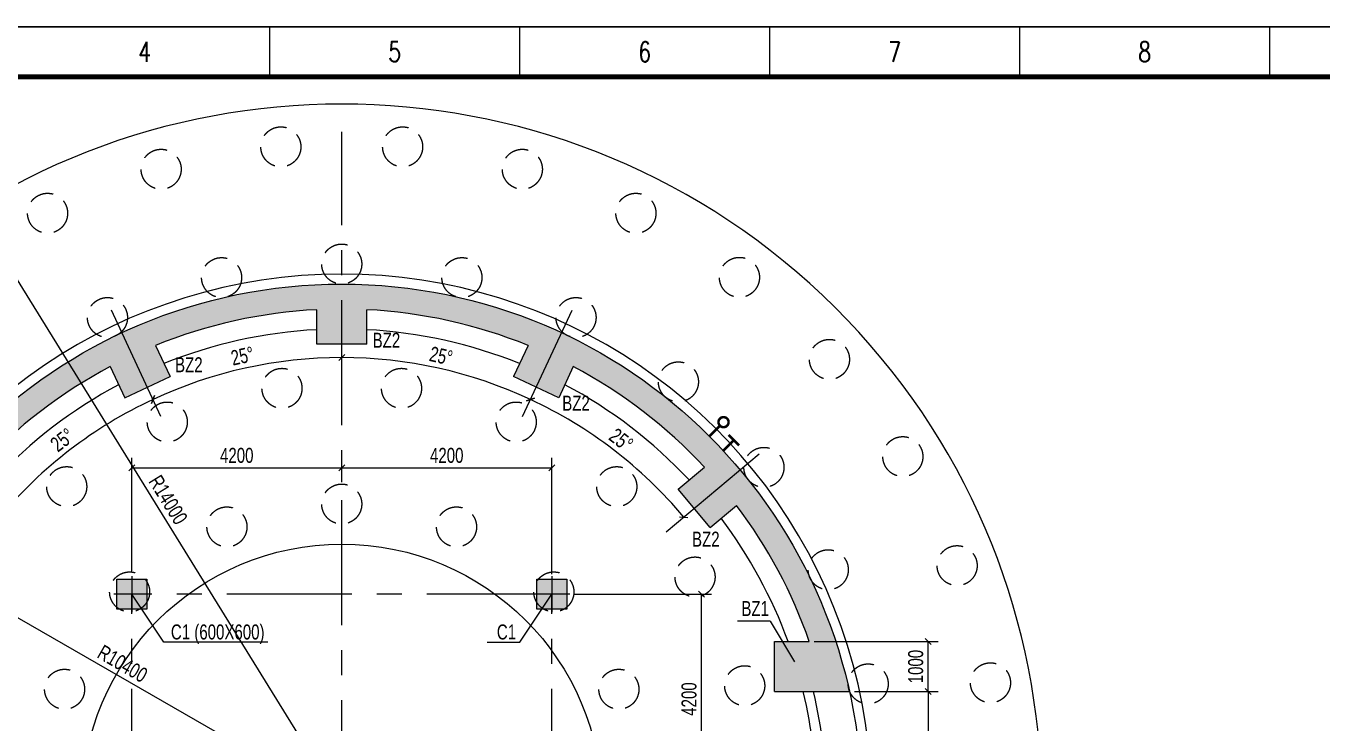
# Model space of a CAD drawing. Extents: x -84745 to 85, y -317996 to 13282.
# Drawn here: x -67554 to -41629, y -662 to 13282 of the extents above; entities that cross this region are included whole.
import ezdxf
from ezdxf.enums import TextEntityAlignment as Align

# ---------------------------------------------------------------- set-up
doc = ezdxf.new("R2010")
doc.units = 0
doc.header["$LTSCALE"] = 2000
doc.header["$MEASUREMENT"] = 0
doc.linetypes.add('CENTER', pattern=[2, 1.25, -0.25, 0.25, -0.25])
doc.linetypes.add('HIDDEN', pattern=[0.375, 0.25, -0.125])
doc.layers.get('0').update_dxf_attribs({"linetype": 'CONTINUOUS'})
doc.layers.get('DEFPOINTS').update_dxf_attribs({"linetype": 'CONTINUOUS'})
doc.layers.add('S_01_OUTL', color=3, linetype='CONTINUOUS', lineweight=0)
doc.layers.add('S_04_TEXT', color=2, linetype='CONTINUOUS', lineweight=0)
for name, color, linetype in [('S_02_AXIS', 151, 'CENTER'), ('S_03_HIDD', 4, 'HIDDEN'), ('S_05_DIMS', 7, 'CONTINUOUS'), ('S_06', 1, 'CONTINUOUS'), ('S_07_LSHOW', 6, 'CONTINUOUS'), ('S_08_HATCH', 9, 'CONTINUOUS'), ('TK', 1, 'CONTINUOUS')]:
    doc.layers.add(name, color=color, linetype=linetype)
doc.styles.add('FS', font='kstxt.shx', dxfattribs={"width": 0.75, "bigfont": 'kshz.shx'})
doc.styles.add('KS', font='kstxt.shx', dxfattribs={"width": 0.75, "bigfont": 'kshz.shx'})
doc.styles.add('TK-HZ', font='txt.shx', dxfattribs={"width": 0.8, "bigfont": 'hztxt.shx'})
doc.dimstyles.new('KSDIM1', dxfattribs={"dimtxt": 300, "dimasz": 120, "dimexe": 200, "dimexo": 100, "dimgap": 100, "dimtad": 1, "dimdec": 0, "dimzin": 14, "dimdsep": 46, "dimtxsty": 'KS', "dimblk1": 'OBLIQUE', "dimblk2": 'OBLIQUE', "dimsah": 1, "dimcen": -900, "dimclrd": 7, "dimclre": 7, "dimclrt": 2, "dimazin": 3, "dimtfac": 1, "dimtdec": 0, "dimtix": 1, "dimtmove": 2, "dimatfit": 2, "dimfxl": 1, "dimtolj": 1, "dimtzin": 14, "dimlwd": -3, "dimarcsym": 0})

# ---------------------------------------------------------------- blocks, each defined once
blk = doc.blocks.new('A1-1')
at = {"layer": 'TK', "color": 7}
for p, q in [((22050, 58400), (22050, 59400)), ((27050, 58400), (27050, 59400)), ((32050, 58400), (32050, 59400)), ((37050, 58400), (37050, 59400)), ((42050, 58400), (42050, 59400))]:
    blk.add_line(p, q, dxfattribs=at)
for points, const_width in [([(0, 0), (84100, 0), (84100, 59400), (0, 59400)], 35), ([(2500, 1000), (83100, 1000), (83100, 58400), (2500, 58400)], 100)]:
    blk.add_lwpolyline(points, close=True, dxfattribs=dict(at, const_width=const_width))
at = {"layer": 'TK', "color": 7, "style": 'TK-HZ', "width": 0.75}
for s, p in [('4', (19550, 58900)), ('5', (24550, 58900)), ('6', (29550, 58900)), ('7', (34550, 58900)), ('8', (39550, 58900))]:
    blk.add_text(s, height=400, dxfattribs=at).set_placement(p, align=Align.MIDDLE_CENTER)
blk = doc.blocks.new('jxZ_W600XH600')
at = {"layer": 'S_07_LSHOW'}
blk.add_hatch(color=256, dxfattribs=at).paths.add_polyline_path([(-294, 294), (294, 294), (294, -294), (-294, -294)])
at = {"layer": 'S_01_OUTL'}
blk.add_lwpolyline([(-300, 300), (300, 300), (300, -300), (-300, -300), (-300, 300)], dxfattribs=at)
at = {"layer": 'S_02_AXIS'}
for p, q in [((0, 360), (0, -360)), ((360, 0), (-360, 0))]:
    blk.add_line(p, q, dxfattribs=at)
blk = doc.blocks.new('_OBLIQUE')
at = {"color": 1}
blk.add_line((-0.5, -0.5), (0.5, 0.5), dxfattribs=at)
blk = doc.blocks.new('*D86')
at = {"layer": 'DEFPOINTS', "color": 0, "transparency": 16777216}
for p in [(-61237, 4441), (-61237, 4055), (-65437, 2279)]:
    blk.add_point(p, dxfattribs=at)
at = {"layer": 'S_05_DIMS', "color": 7, "lineweight": -2, "transparency": 16777216}
for p, q in [((-65437, 2379), (-65437, 4641)), ((-61237, 4155), (-61237, 4641))]:
    blk.add_line(p, q, dxfattribs=at)
at = {"layer": 'S_05_DIMS', "color": 7, "lineweight": -3, "transparency": 16777216}
blk.add_line((-65437, 4441), (-61237, 4441), dxfattribs=at)
at = {"layer": 'S_05_DIMS', "color": 7, "linetype": 'ByBlock', "lineweight": -3, "transparency": 16777216, "xscale": 120, "yscale": 120, "zscale": 120, "rotation": 180}
blk.add_blockref('_OBLIQUE', (-65437, 4441), dxfattribs=at)
at = {"layer": 'S_05_DIMS', "color": 7, "linetype": 'ByBlock', "lineweight": -3, "transparency": 16777216, "xscale": 120, "yscale": 120, "zscale": 120}
blk.add_blockref('_OBLIQUE', (-61237, 4441), dxfattribs=at)
at = {"layer": 'S_05_DIMS', "color": 2, "transparency": 16777216, "insert": (-63337, 4691), "char_height": 300, "attachment_point": 5, "style": 'KS'}
blk.add_mtext('\\A1;4200', dxfattribs=at)
blk = doc.blocks.new('*D87')
at = {"layer": 'DEFPOINTS', "color": 0, "transparency": 16777216}
for p in [(-57037, 4441), (-61237, 4055), (-57037, 2219)]:
    blk.add_point(p, dxfattribs=at)
at = {"layer": 'S_05_DIMS', "color": 7, "lineweight": -2, "transparency": 16777216}
for p, q in [((-61237, 4155), (-61237, 4641)), ((-57037, 2319), (-57037, 4641))]:
    blk.add_line(p, q, dxfattribs=at)
at = {"layer": 'S_05_DIMS', "color": 7, "lineweight": -3, "transparency": 16777216}
blk.add_line((-61237, 4441), (-57037, 4441), dxfattribs=at)
at = {"layer": 'S_05_DIMS', "color": 7, "linetype": 'ByBlock', "lineweight": -3, "transparency": 16777216, "xscale": 120, "yscale": 120, "zscale": 120, "rotation": 180}
blk.add_blockref('_OBLIQUE', (-61237, 4441), dxfattribs=at)
at = {"layer": 'S_05_DIMS', "color": 7, "linetype": 'ByBlock', "lineweight": -3, "transparency": 16777216, "xscale": 120, "yscale": 120, "zscale": 120}
blk.add_blockref('_OBLIQUE', (-57037, 4441), dxfattribs=at)
at = {"layer": 'S_05_DIMS', "color": 2, "transparency": 16777216, "insert": (-59137, 4691), "char_height": 300, "attachment_point": 5, "style": 'KS'}
blk.add_mtext('\\A1;4200', dxfattribs=at)
blk = doc.blocks.new('*D89')
at = {"layer": 'DEFPOINTS', "color": 0, "transparency": 16777216}
for p in [(-56677, 1919), (-54040, 1919), (-54497, -2281)]:
    blk.add_point(p, dxfattribs=at)
at = {"layer": 'S_05_DIMS', "color": 7, "lineweight": -2, "transparency": 16777216}
for p, q in [((-56577, 1919), (-53840, 1919)), ((-54397, -2281), (-53840, -2281))]:
    blk.add_line(p, q, dxfattribs=at)
at = {"layer": 'S_05_DIMS', "color": 7, "lineweight": -3, "transparency": 16777216}
blk.add_line((-54040, -2281), (-54040, 1919), dxfattribs=at)
at = {"layer": 'S_05_DIMS', "color": 7, "linetype": 'ByBlock', "lineweight": -3, "transparency": 16777216, "xscale": 120, "yscale": 120, "zscale": 120}
for p, rotation in [((-54040, 1919), 90), ((-54040, -2281), 270)]:
    blk.add_blockref('_OBLIQUE', p, dxfattribs=dict(at, rotation=rotation))
at = {"layer": 'S_05_DIMS', "color": 2, "transparency": 16777216, "insert": (-54290, -181), "char_height": 300, "attachment_point": 5, "rotation": 90, "style": 'KS'}
blk.add_mtext('\\A1;4200', dxfattribs=at)
blk = doc.blocks.new('*D92')
at = {"layer": 'DEFPOINTS', "color": 0, "transparency": 16777216}
for p in [(-51083, -31), (-49762, -2281), (-49507, -2281)]:
    blk.add_point(p, dxfattribs=at)
at = {"layer": 'S_05_DIMS', "color": 7, "lineweight": -2, "transparency": 16777216}
for p, q in [((-50983, -31), (-49307, -31)), ((-49662, -2281), (-49307, -2281))]:
    blk.add_line(p, q, dxfattribs=at)
at = {"layer": 'S_05_DIMS', "color": 7, "lineweight": -3, "transparency": 16777216}
blk.add_line((-49507, -31), (-49507, -2281), dxfattribs=at)
at = {"layer": 'S_05_DIMS', "color": 7, "linetype": 'ByBlock', "lineweight": -3, "transparency": 16777216, "xscale": 120, "yscale": 120, "zscale": 120}
for p, rotation in [((-49507, -31), 90), ((-49507, -2281), 270)]:
    blk.add_blockref('_OBLIQUE', p, dxfattribs=dict(at, rotation=rotation))
at = {"layer": 'S_05_DIMS', "color": 2, "transparency": 16777216, "insert": (-49757, -1156), "char_height": 300, "attachment_point": 5, "rotation": 90, "style": 'KS'}
blk.add_mtext('\\A1;2250', dxfattribs=at)
blk = doc.blocks.new('*D98')
at = {"layer": 'DEFPOINTS', "color": 0, "transparency": 16777216}
for p in [(-56631, 7598), (-57621, 5473), (-52887, 4725), (-55301, 4389), (-54746, 3165)]:
    blk.add_point(p, dxfattribs=at)
at = {"layer": 'S_05_DIMS', "color": 7, "lineweight": -3, "transparency": 16777216}
blk.add_arc((-61237, -2281), 8929, 40, 65, dxfattribs=at)
at = {"layer": 'S_05_DIMS', "color": 7, "linetype": 'ByBlock', "lineweight": -3, "transparency": 16777216, "xscale": 120, "yscale": 120, "zscale": 120}
for p, rotation in [((-57464, 5811), 154.9999999996671), ((-54397, 3458), 309.9999999997314)]:
    blk.add_blockref('_OBLIQUE', p, dxfattribs=dict(at, rotation=rotation))
at = {"layer": 'S_05_DIMS', "color": 2, "transparency": 16777216, "insert": (-55649, 5001), "char_height": 300, "attachment_point": 5, "rotation": 322.5, "style": 'KS'}
blk.add_mtext('\\A1;25%%d', dxfattribs=at)
blk = doc.blocks.new('*D99')
at = {"layer": 'DEFPOINTS', "color": 0, "transparency": 16777216}
for p in [(-61237, 9792), (-56631, 7598), (-58676, 6272), (-61237, 6192), (-57621, 5473)]:
    blk.add_point(p, dxfattribs=at)
at = {"layer": 'S_05_DIMS', "color": 7, "lineweight": -3, "transparency": 16777216}
blk.add_arc((-61237, -2281), 8929, 65, 90, dxfattribs=at)
at = {"layer": 'S_05_DIMS', "color": 7, "linetype": 'ByBlock', "lineweight": -3, "transparency": 16777216, "xscale": 120, "yscale": 120, "zscale": 120}
for p, rotation in [((-61237, 6648), 179.9999999996033), ((-57464, 5811), 334.9999999996676)]:
    blk.add_blockref('_OBLIQUE', p, dxfattribs=dict(at, rotation=rotation))
at = {"layer": 'S_05_DIMS', "color": 2, "transparency": 16777216, "insert": (-59250, 6680), "char_height": 300, "attachment_point": 5, "rotation": 347.5, "style": 'KS'}
blk.add_mtext('\\A1;25%%d', dxfattribs=at)
blk = doc.blocks.new('*D100')
at = {"layer": 'DEFPOINTS', "color": 0, "transparency": 16777216}
for p in [(-65844, 7598), (-64853, 5473), (-66143, 5179), (-69587, 4725), (-67728, 3165)]:
    blk.add_point(p, dxfattribs=at)
at = {"layer": 'S_05_DIMS', "color": 7, "lineweight": -3, "transparency": 16777216}
blk.add_arc((-61237, -2281), 8929, 115, 140, dxfattribs=at)
at = {"layer": 'S_05_DIMS', "color": 7, "linetype": 'ByBlock', "lineweight": -3, "transparency": 16777216, "xscale": 120, "yscale": 120, "zscale": 120}
for p, rotation in [((-65010, 5811), 25.00000000033309), ((-68077, 3458), 230.0000000002686)]:
    blk.add_blockref('_OBLIQUE', p, dxfattribs=dict(at, rotation=rotation))
at = {"layer": 'S_05_DIMS', "color": 2, "transparency": 16777216, "insert": (-66825, 5001), "char_height": 300, "attachment_point": 5, "rotation": 37.5, "style": 'KS'}
blk.add_mtext('\\A1;25%%d', dxfattribs=at)
blk = doc.blocks.new('*D101')
at = {"layer": 'DEFPOINTS', "color": 0, "transparency": 16777216}
for p in [(-61237, 9792), (-65844, 7598), (-62531, 6553), (-61237, 6192), (-64853, 5473)]:
    blk.add_point(p, dxfattribs=at)
at = {"layer": 'S_05_DIMS', "color": 7, "lineweight": -3, "transparency": 16777216}
blk.add_arc((-61237, -2281), 8929, 90, 115, dxfattribs=at)
at = {"layer": 'S_05_DIMS', "color": 7, "linetype": 'ByBlock', "lineweight": -3, "transparency": 16777216, "xscale": 120, "yscale": 120, "zscale": 120}
for p, rotation in [((-61237, 6648), 3.967172731232882e-10), ((-65010, 5811), 205.0000000003326)]:
    blk.add_blockref('_OBLIQUE', p, dxfattribs=dict(at, rotation=rotation))
at = {"layer": 'S_05_DIMS', "color": 2, "transparency": 16777216, "insert": (-63224, 6680), "char_height": 300, "attachment_point": 5, "rotation": 12.5, "style": 'KS'}
blk.add_mtext('\\A1;25%%d', dxfattribs=at)
blk = doc.blocks.new('*D104')
at = {"layer": 'DEFPOINTS', "color": 0, "transparency": 16777216}
for p in [(-51886, 969), (-49507, 969), (-51083, -31)]:
    blk.add_point(p, dxfattribs=at)
at = {"layer": 'S_05_DIMS', "color": 7, "lineweight": -2, "transparency": 16777216}
for p, q in [((-51786, 969), (-49307, 969)), ((-50983, -31), (-49307, -31))]:
    blk.add_line(p, q, dxfattribs=at)
at = {"layer": 'S_05_DIMS', "color": 7, "lineweight": -3, "transparency": 16777216}
blk.add_line((-49507, -31), (-49507, 969), dxfattribs=at)
at = {"layer": 'S_05_DIMS', "color": 7, "linetype": 'ByBlock', "lineweight": -3, "transparency": 16777216, "xscale": 120, "yscale": 120, "zscale": 120}
for p, rotation in [((-49507, 969), 90), ((-49507, -31), 270)]:
    blk.add_blockref('_OBLIQUE', p, dxfattribs=dict(at, rotation=rotation))
at = {"layer": 'S_05_DIMS', "color": 2, "transparency": 16777216, "insert": (-49757, 469), "char_height": 300, "attachment_point": 5, "rotation": 90, "style": 'KS'}
blk.add_mtext('\\A1;1000', dxfattribs=at)
blk = doc.blocks.new('*D124')
at = {"layer": 'DEFPOINTS', "color": 0, "transparency": 16777216}
for p in [(-70255, 2900), (-61237, -2281)]:
    blk.add_point(p, dxfattribs=at)
at = {"layer": 'S_05_DIMS', "color": 7, "lineweight": -3, "transparency": 16777216}
blk.add_line((-61237, -2281), (-70255, 2900), dxfattribs=at)
at = {"layer": 'S_05_DIMS', "color": 7, "linetype": 'ByBlock', "lineweight": -3, "transparency": 16777216, "xscale": 120, "yscale": 120, "zscale": 120, "rotation": 150.1200263337986}
blk.add_blockref('_OBLIQUE', (-70255, 2900), dxfattribs=at)
at = {"layer": 'S_05_DIMS', "color": 2, "transparency": 16777216, "insert": (-65621, 526), "char_height": 300, "attachment_point": 5, "rotation": 330.12, "style": 'KS'}
blk.add_mtext('\\A1;R10400', dxfattribs=at)
blk = doc.blocks.new('*D126')
at = {"layer": 'DEFPOINTS', "color": 0, "transparency": 16777216}
for p in [(-68605, 9623), (-61237, -2281)]:
    blk.add_point(p, dxfattribs=at)
at = {"layer": 'S_05_DIMS', "color": 7, "lineweight": -3, "transparency": 16777216}
blk.add_line((-61237, -2281), (-68605, 9623), dxfattribs=at)
at = {"layer": 'S_05_DIMS', "color": 7, "linetype": 'ByBlock', "lineweight": -3, "transparency": 16777216, "xscale": 120, "yscale": 120, "zscale": 120, "rotation": 121.7566481055303}
blk.add_blockref('_OBLIQUE', (-68605, 9623), dxfattribs=at)
at = {"layer": 'S_05_DIMS', "color": 2, "transparency": 16777216, "insert": (-64709, 3803), "char_height": 300, "attachment_point": 5, "rotation": 301.7566, "style": 'KS'}
blk.add_mtext('\\A1;R14000', dxfattribs=at)

msp = doc.modelspace()

# ---------------------------------------------------------------- hatches: boundary and pattern name
at = {"layer": 'S_08_HATCH'}
h = msp.add_hatch(color=6, dxfattribs=at)
h.dxf.hatch_style = 1
h.paths.add_polyline_path([(-70672.495, -31.001), (-69890.75, -31.001), (-69890.75, 968.999), (-70376.394, 968.999), (-70588.393, 968.999, -0.078440306), (-69132.612, 3691.453), (-68979.203, 3562.728), (-68606.059, 3249.623), (-67963.271, 4015.667), (-68336.415, 4328.772), (-68489.824, 4457.497, -0.084016658), (-65868.792, 6468.686), (-65784.158, 6287.189), (-65578.298, 5845.722), (-64671.99, 6268.34), (-64877.85, 6709.807), (-64962.484, 6891.305, -0.084016658), (-61737.056, 7606.365), (-61737.056, 7406.104), (-61737.056, 6918.999), (-60737.056, 6918.999), (-60737.056, 7406.104), (-60737.056, 7606.365, -0.084016658), (-57511.629, 6891.305), (-57596.263, 6709.807), (-57802.122, 6268.34), (-56895.814, 5845.722), (-56689.955, 6287.189), (-56605.321, 6468.686, -0.084016658), (-53984.289, 4457.497), (-54137.697, 4328.772), (-54510.841, 4015.667), (-53868.054, 3249.623), (-53494.91, 3562.728), (-53341.501, 3691.453, -0.078440306), (-51885.72, 968.999), (-52097.718, 968.999), (-52583.362, 968.999), (-52583.362, -31.001), (-51801.618, -31.001), (-51083.362, -31.001, 0.80266355), (-71390.75, -31.001)])

# ---------------------------------------------------------------- linework, layer by layer
at = {"layer": 'S_01_OUTL'}
for p, q in [((-61737.056, 6918.999), (-61737.056, 7606.365)), ((-60737.056, 6918.999), (-60737.056, 7606.365)), ((-64962.484, 6891.305), (-64671.99, 6268.34)), ((-60737.056, 6918.999), (-61737.056, 6918.999)), ((-57511.629, 6891.305), (-57802.122, 6268.34)), ((-65868.792, 6468.686), (-65578.298, 5845.722)), ((-65578.298, 5845.722), (-64671.99, 6268.34)), ((-56895.814, 5845.722), (-57802.122, 6268.34)), ((-56605.321, 6468.686), (-56895.814, 5845.722)), ((-54510.841, 4015.667), (-53984.289, 4457.497)), ((-53868.054, 3249.623), (-54510.841, 4015.667)), ((-53868.054, 3249.623), (-53341.501, 3691.453)), ((-52583.362, -31.001), (-52583.362, 968.999)), ((-52583.362, 968.999), (-51885.72, 968.999)), ((-52583.362, -31.001), (-51083.362, -31.001))]:
    msp.add_line(p, q, dxfattribs=at)
for radius in [10400, 5200]:
    msp.add_circle((-61237.056, -2281.001), radius, dxfattribs=at)
for radius, start, end in [(14000, 319.8434878, 220.1565122), (10600, 313.5256504, 226.4743496), (9900, 92.8949579, 112.1050421), (9900, 67.8949579, 87.1050421), (9500, 93.0169613, 111.9830387), (9500, 68.0169613, 86.9830387), (9900, 117.8949579, 137.1050421), (9900, 42.8949579, 62.1050421), (9500, 118.0169613, 136.9830387), (9500, 43.0169613, 61.9830387), (9900, 19.1645833, 37.1050421), (9500, 20.0051901, 36.9830387), (9500, 346.2997665, 13.7002335), (9700, 346.5875802, 13.4124198)]:
    msp.add_arc((-61237.056, -2281.001), radius, start, end, dxfattribs=at)
at = {"layer": 'S_02_AXIS'}
for p, q in [((-61237.056, -42705.851), (-61237.056, 11160.289)), ((-64852.633, 5472.629), (-65843.595, 7597.754)), ((-57621.48, 5472.629), (-56630.517, 7597.754)), ((-54746.389, 3165.316), (-52887.172, 4725.384)), ((-57037.056, 1918.999), (-65437.056, 1918.999)), ((-65437.056, -10473.586), (-65437.056, 1918.999)), ((-57037.056, -10473.586), (-57037.056, 1918.999))]:
    msp.add_line(p, q, dxfattribs=at)
at = {"layer": 'S_03_HIDD'}
for centre in [(-62454.999, 10862.69), (-60019.114, 10862.69), (-64849.408, 10415.098), (-57624.705, 10415.098), (-67120.803, 9535.155), (-55353.31, 9535.155), (-61237.056, 8518.999), (-63640.282, 8248.221), (-58833.83, 8248.221), (-53282.279, 8252.827), (-65923.001, 7449.463), (-56551.112, 7449.463), (-51482.139, 6611.782), (-54503.366, 6162.779), (-62432.501, 6033.499), (-60041.612, 6033.499), (-64726.542, 5359.908), (-57747.57, 5359.908), (-50014.19, 4667.904), (-52793.276, 4452.689), (-66737.886, 4067.296), (-55736.226, 4067.296), (-61237.056, 3718.999), (-63533.157, 3262.276), (-58940.956, 3262.276), (-48928.423, 2487.389), (-54170.527, 2260.382), (-51506.593, 2404.944), (-65479.697, 1961.64), (-56994.416, 1961.64), (-50707.835, 122.225), (-48261.811, 144.493), (-66780.334, 15.1), (-55693.779, 15.1), (-53177.315, 85.553)]:
    msp.add_circle(centre, 400, dxfattribs=at)
at = {"layer": 'S_04_TEXT'}
for p, q in [((-64798.748, 955.686), (-65437.056, 1918.999)), ((-57675.364, 955.686), (-57037.056, 1918.999)), ((-52667.011, 1377.796), (-53319.234, 1377.796)), ((-52667.011, 1377.796), (-52179.661, 563.228)), ((-62717.323, 955.686), (-64798.748, 955.686)), ((-58327.588, 955.686), (-57675.364, 955.686))]:
    msp.add_line(p, q, dxfattribs=at)
at = {"layer": 'S_06', "const_width": 50.4}
msp.add_lwpolyline([(-53529.449, 5285.923, 1), (-53672.471, 5428.005, 1)], format="xyb", close=True, dxfattribs=at)
for points in [[(-53883.146, 5072.91), (-53671.296, 5284.759)], [(-53605.744, 4784.626), (-53393.895, 4996.475)], [(-53287.97, 4890.55), (-53499.82, 5102.4)]]:
    msp.add_lwpolyline(points, dxfattribs=at)

# ---------------------------------------------------------------- block references
for p in [(-65437.056, 1918.999), (-57037.056, 1918.999)]:
    msp.add_blockref('jxZ_W600XH600', p)
at = {"layer": 'TK', "color": 7}
msp.add_blockref('A1-1', (-84727.534, -46135.91), dxfattribs=at)

# ---------------------------------------------------------------- texts
at = {"layer": 'S_04_TEXT', "style": 'FS', "width": 0.75}
for s, p in [('BZ2', (-60619.411, 6845.197)), ('BZ2', (-64571.053, 6355.646)), ('BZ2', (-56827.561, 5586.706)), ('BZ2', (-54231.476, 2867.104)), ('BZ1', (-53243.737, 1479.568)), ('C1 (600X600)', (-64654.437, 1010.933)), ('C1', (-58134.675, 1010.933))]:
    msp.add_text(s, height=300, dxfattribs=at).set_placement(p)

# ---------------------------------------------------------------- dimensions: what is measured, and where the dimension line sits
at = {"layer": 'S_05_DIMS'}
for mpoint, picture, middle in [((-68605.433, 9623.075), '*D126', (-64708.672, 3802.615)), ((-70254.594, 2900.12), '*D124', (-65621.279, 526.327))]:
    dim = msp.add_radius_dim(center=(-61237.056, -2281.001), mpoint=mpoint, dimstyle='KSDIM1', override={"dimzin": 8}, dxfattribs=at)
    dim.commit()
    dim.dimension.update_dxf_attribs({"geometry": picture, "text_midpoint": middle})
for base, line1, line2, picture, middle in [((-62531.094, 6553.322), ((-64852.633, 5472.629), (-65843.595, 7597.754)), ((-61237.056, 6191.963), (-61237.056, 9791.963)), '*D101', (-63223.668, 6680.024)), ((-58676.307, 6272.499), ((-57621.48, 5472.629), (-56630.517, 7597.754)), ((-61237.056, 6191.963), (-61237.056, 9791.963)), '*D99', (-59250.445, 6680.024)), ((-66143.399, 5178.731), ((-64852.633, 5472.629), (-65843.595, 7597.754)), ((-67727.723, 3165.316), (-69586.941, 4725.384)), '*D100', (-66824.631, 5000.868)), ((-55301.364, 4388.883), ((-57621.48, 5472.629), (-56630.517, 7597.754)), ((-54746.389, 3165.316), (-52887.172, 4725.384)), '*D98', (-55649.482, 5000.868))]:
    dim = msp.add_angular_dim_2l(base=base, line1=line1, line2=line2, dimstyle='KSDIM1', override={"dimzin": 8}, dxfattribs=at)
    dim.commit()
    dim.dimension.update_dxf_attribs({"geometry": picture, "text_midpoint": middle})
for base, p1, p2, picture, middle in [((-61237.056, 4441.402), (-65437.056, 2278.999), (-61237.056, 4054.978), '*D86', (-63337.056, 4691.402)), ((-57037.056, 4441.402), (-61237.056, 4054.978), (-57037.056, 2218.999), '*D87', (-59137.056, 4691.402))]:
    dim = msp.add_linear_dim(base=base, p1=p1, p2=p2, dimstyle='KSDIM1', override={"dimzin": 8}, dxfattribs=at)
    dim.commit()
    dim.dimension.update_dxf_attribs({"geometry": picture, "text_midpoint": middle})
for base, p1, p2, picture, middle in [((-54039.836, 1918.999), (-54497.181, -2281.001), (-56677.056, 1918.999), '*D89', (-54289.836, -181.001)), ((-49507.489, 968.999), (-51083.362, -31.001), (-51885.72, 968.999), '*D104', (-49757.489, 468.999)), ((-49507.489, -2281.001), (-51083.362, -31.001), (-49761.57, -2281.001), '*D92', (-49757.489, -1156.001))]:
    dim = msp.add_linear_dim(base=base, p1=p1, p2=p2, angle=90, dimstyle='KSDIM1', override={"dimzin": 8}, dxfattribs=at)
    dim.commit()
    dim.dimension.update_dxf_attribs({"geometry": picture, "text_midpoint": middle})

doc.saveas('drawing.dxf')
